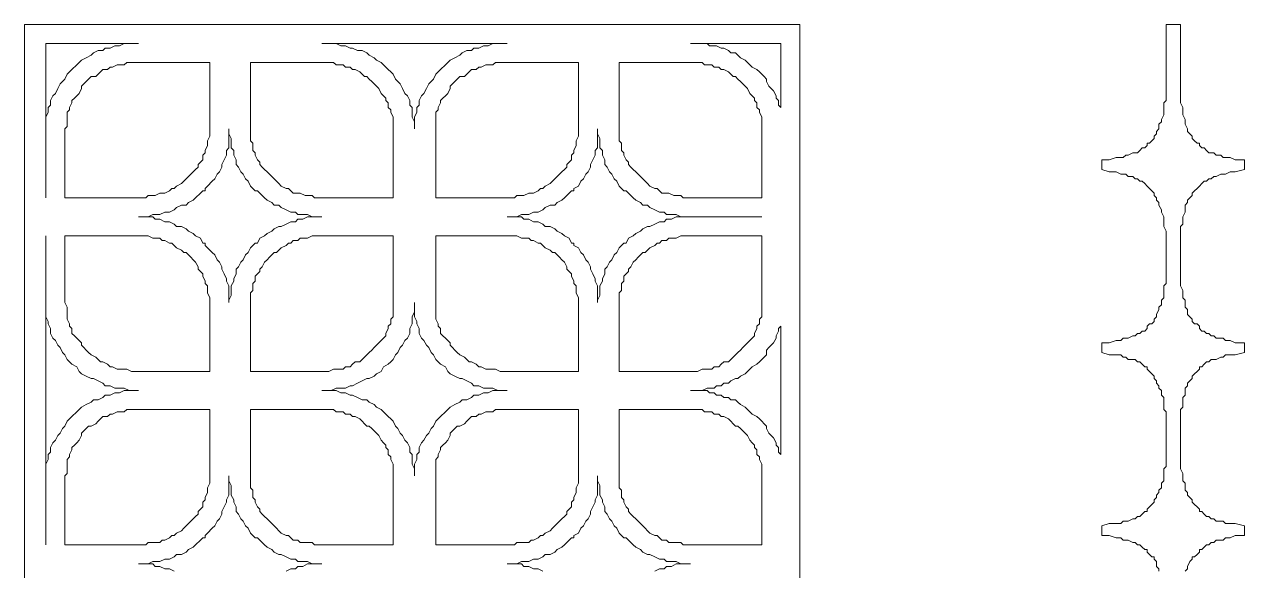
# Model space of a CAD drawing. Extents: x -66030 to 95157, y -13132 to 45879.
# Drawn here: x 18746 to 20750, y 27603 to 28501 of the extents above; entities that cross this region are included whole.
import ezdxf

# ---------------------------------------------------------------- set-up
doc = ezdxf.new("R2010")
doc.units = 0
doc.header["$LTSCALE"] = 100
doc.header["$MEASUREMENT"] = 0
doc.layers.get('0').update_dxf_attribs({"linetype": 'CONTINUOUS'})

msp = doc.modelspace()

# ---------------------------------------------------------------- linework, layer by layer
at = {"lineweight": 0}
for points in [[(20019.4, 27582.9), (20019.4, 27645.4), (20019.4, 28153.2), (20019.4, 28184.4), (20019.4, 28184.4), (20019.4, 28215.7), (20019.4, 28500.8), (19722.6, 28500.8), (19656.2, 28500.8), (19117.2, 28500.8), (19050.8, 28500.8), (18746.1, 28500.8), (18746.1, 28215.7), (18746.1, 28153.2), (18746.1, 27645.4), (18746.1, 27582.9)], [(20609.2, 27602.4), (20609.2, 27606.3), (20605.3, 27610.2), (20605.3, 27618.1), (20601.4, 27622), (20601.4, 27625.9), (20597.5, 27625.9), (20593.6, 27629.8), (20589.7, 27633.7), (20589.7, 27637.6), (20585.8, 27637.6), (20581.9, 27641.5), (20578, 27645.4), (20574.1, 27645.4), (20570.2, 27649.3), (20566.3, 27649.3), (20558.5, 27653.2), (20554.6, 27653.2), (20550.7, 27653.2), (20546.7, 27657.1), (20538.9, 27657.1), (20527.2, 27661), (20515.5, 27661), (20515.5, 27676.6), (20527.2, 27680.6), (20538.9, 27680.6), (20546.7, 27680.6), (20550.7, 27684.5), (20554.6, 27684.5), (20558.5, 27684.5), (20566.3, 27688.4), (20570.2, 27688.4), (20574.1, 27692.3), (20578, 27692.3), (20581.9, 27696.2), (20585.8, 27700.1), (20589.7, 27700.1), (20589.7, 27704), (20593.6, 27707.9), (20597.5, 27711.8), (20601.4, 27715.7), (20601.4, 27719.6), (20605.3, 27723.5), (20605.3, 27727.4), (20609.2, 27731.3), (20609.2, 27735.2), (20613.2, 27739.1), (20613.2, 27747), (20617.1, 27750.9), (20617.1, 27758.7), (20617.1, 27762.6), (20617.1, 27770.4), (20621, 27774.3), (20621, 27864.1), (20617.1, 27868), (20617.1, 27871.9), (20617.1, 27879.8), (20617.1, 27887.6), (20613.2, 27891.5), (20613.2, 27899.3), (20609.2, 27903.2), (20609.2, 27907.1), (20605.3, 27911), (20605.3, 27914.9), (20601.4, 27918.8), (20601.4, 27922.7), (20597.5, 27926.6), (20593.6, 27930.5), (20589.7, 27934.4), (20589.7, 27938.3), (20585.8, 27938.3), (20581.9, 27942.3), (20578, 27946.2), (20574.1, 27946.2), (20570.2, 27950.1), (20566.3, 27950.1), (20558.5, 27950.1), (20554.6, 27954), (20550.7, 27954), (20546.7, 27957.9), (20538.9, 27957.9), (20527.2, 27957.9), (20515.5, 27961.8), (20515.5, 27977.4), (20527.2, 27977.4), (20538.9, 27981.3), (20546.7, 27981.3), (20550.7, 27985.2), (20554.6, 27985.2), (20558.5, 27985.2), (20566.3, 27989.1), (20570.2, 27989.1), (20574.1, 27993), (20578, 27993), (20581.9, 27996.9), (20585.8, 27996.9), (20589.7, 28000.8), (20589.7, 28004.7), (20593.6, 28008.7), (20597.5, 28008.7), (20601.4, 28012.6), (20601.4, 28016.5), (20605.3, 28020.4), (20605.3, 28024.3), (20609.2, 28032.1), (20609.2, 28036), (20613.2, 28039.9), (20613.2, 28047.7), (20617.1, 28051.6), (20617.1, 28059.4), (20617.1, 28063.3), (20617.1, 28071.2), (20621, 28075.1), (20621, 28161), (20617.1, 28168.8), (20617.1, 28172.7), (20617.1, 28180.5), (20617.1, 28184.4), (20613.2, 28192.2), (20613.2, 28196.1), (20609.2, 28204), (20609.2, 28207.9), (20605.3, 28211.8), (20605.3, 28215.7), (20601.4, 28219.6), (20601.4, 28223.5), (20597.5, 28227.4), (20593.6, 28231.3), (20589.7, 28235.2), (20589.7, 28235.2), (20585.8, 28239.1), (20581.9, 28243), (20578, 28243), (20574.1, 28246.9), (20570.2, 28246.9), (20566.3, 28250.8), (20558.5, 28250.8), (20554.6, 28254.7), (20550.7, 28254.7), (20546.7, 28254.7), (20538.9, 28258.6), (20527.2, 28258.6), (20515.5, 28262.5), (20515.5, 28278.2), (20527.2, 28278.2), (20538.9, 28282.1), (20546.7, 28282.1), (20550.7, 28282.1), (20554.6, 28286), (20558.5, 28286), (20566.3, 28289.9), (20570.2, 28289.9), (20574.1, 28289.9), (20578, 28293.8), (20581.9, 28297.7), (20585.8, 28297.7), (20589.7, 28301.6), (20589.7, 28305.5), (20593.6, 28305.5), (20597.5, 28309.4), (20601.4, 28313.3), (20601.4, 28317.2), (20605.3, 28321.1), (20605.3, 28325), (20609.2, 28328.9), (20609.2, 28336.8), (20613.2, 28340.7), (20613.2, 28344.6), (20617.1, 28352.4), (20617.1, 28356.3), (20617.1, 28364.1), (20617.1, 28371.9), (20621, 28375.8), (20621, 28500.8), (20621, 28500.8), (20644.4, 28500.8), (20644.4, 28375.8), (20644.4, 28371.9), (20648.3, 28364.1), (20648.3, 28356.3), (20648.3, 28352.4), (20652.2, 28344.6), (20652.2, 28340.7), (20652.2, 28336.8), (20656.1, 28328.9), (20656.1, 28325), (20660, 28321.1), (20663.9, 28317.2), (20663.9, 28313.3), (20667.8, 28309.4), (20671.7, 28305.5), (20675.6, 28305.5), (20675.6, 28301.6), (20679.6, 28297.7), (20683.5, 28297.7), (20687.4, 28293.8), (20691.3, 28289.9), (20695.2, 28289.9), (20699.1, 28289.9), (20703, 28286), (20710.8, 28286), (20714.7, 28282.1), (20718.6, 28282.1), (20726.4, 28282.1), (20734.2, 28278.2), (20749.9, 28278.2), (20749.9, 28262.5), (20734.2, 28258.6), (20726.4, 28258.6), (20718.6, 28254.7), (20714.7, 28254.7), (20710.8, 28254.7), (20703, 28250.8), (20699.1, 28250.8), (20695.2, 28246.9), (20691.3, 28246.9), (20687.4, 28243), (20683.5, 28243), (20679.6, 28239.1), (20675.6, 28235.2), (20675.6, 28235.2), (20671.7, 28231.3), (20667.8, 28227.4), (20663.9, 28223.5), (20663.9, 28219.6), (20660, 28215.7), (20656.1, 28211.8), (20656.1, 28207.9), (20652.2, 28204), (20652.2, 28196.1), (20652.2, 28192.2), (20648.3, 28184.4), (20648.3, 28180.5), (20648.3, 28172.7), (20644.4, 28168.8), (20644.4, 28161), (20644.4, 28075.1), (20644.4, 28071.2), (20648.3, 28063.3), (20648.3, 28059.4), (20648.3, 28051.6), (20652.2, 28047.7), (20652.2, 28039.9), (20652.2, 28036), (20656.1, 28032.1), (20656.1, 28024.3), (20660, 28020.4), (20663.9, 28016.5), (20663.9, 28012.6), (20667.8, 28008.7), (20671.7, 28008.7), (20675.6, 28004.7), (20675.6, 28000.8), (20679.6, 27996.9), (20683.5, 27996.9), (20687.4, 27993), (20691.3, 27993), (20695.2, 27989.1), (20699.1, 27989.1), (20703, 27985.2), (20710.8, 27985.2), (20714.7, 27985.2), (20718.6, 27981.3), (20726.4, 27981.3), (20734.2, 27977.4), (20749.9, 27977.4), (20749.9, 27961.8), (20734.2, 27957.9), (20726.4, 27957.9), (20718.6, 27957.9), (20714.7, 27954), (20710.8, 27954), (20703, 27950.1), (20699.1, 27950.1), (20695.2, 27950.1), (20691.3, 27946.2), (20687.4, 27946.2), (20683.5, 27942.3), (20679.6, 27938.3), (20675.6, 27938.3), (20675.6, 27934.4), (20671.7, 27930.5), (20667.8, 27926.6), (20663.9, 27922.7), (20663.9, 27918.8), (20660, 27914.9), (20656.1, 27911), (20656.1, 27907.1), (20652.2, 27903.2), (20652.2, 27899.3), (20652.2, 27891.5), (20648.3, 27887.6), (20648.3, 27879.8), (20648.3, 27871.9), (20644.4, 27868), (20644.4, 27864.1), (20644.4, 27774.3), (20644.4, 27770.4), (20648.3, 27762.6), (20648.3, 27758.7), (20648.3, 27750.9), (20652.2, 27747), (20652.2, 27739.1), (20652.2, 27735.2), (20656.1, 27731.3), (20656.1, 27727.4), (20660, 27723.5), (20663.9, 27719.6), (20663.9, 27715.7), (20667.8, 27711.8), (20671.7, 27707.9), (20675.6, 27704), (20675.6, 27700.1), (20679.6, 27700.1), (20683.5, 27696.2), (20687.4, 27692.3), (20691.3, 27692.3), (20695.2, 27688.4), (20699.1, 27688.4), (20703, 27684.5), (20710.8, 27684.5), (20714.7, 27684.5), (20718.6, 27680.6), (20726.4, 27680.6), (20734.2, 27680.6), (20749.9, 27676.6), (20749.9, 27661), (20734.2, 27661), (20726.4, 27657.1), (20718.6, 27657.1), (20714.7, 27653.2), (20710.8, 27653.2), (20703, 27653.2), (20699.1, 27649.3), (20695.2, 27649.3), (20691.3, 27645.4), (20687.4, 27645.4), (20683.5, 27641.5), (20679.6, 27637.6), (20675.6, 27637.6), (20675.6, 27633.7), (20671.7, 27629.8), (20667.8, 27625.9), (20663.9, 27625.9), (20663.9, 27622), (20660, 27618.1), (20656.1, 27610.2), (20656.1, 27606.3), (20652.2, 27602.4)], [(20609.2, 27602.4), (20609.2, 27606.3), (20605.3, 27610.2), (20605.3, 27618.1), (20601.4, 27622), (20601.4, 27625.9), (20597.5, 27625.9), (20593.6, 27629.8), (20589.7, 27633.7), (20589.7, 27637.6), (20585.8, 27637.6), (20581.9, 27641.5), (20578, 27645.4), (20574.1, 27645.4), (20570.2, 27649.3), (20566.3, 27649.3), (20558.5, 27653.2), (20554.6, 27653.2), (20550.7, 27653.2), (20546.7, 27657.1), (20538.9, 27657.1), (20527.2, 27661), (20515.5, 27661), (20515.5, 27676.6), (20527.2, 27680.6), (20538.9, 27680.6), (20546.7, 27680.6), (20550.7, 27684.5), (20554.6, 27684.5), (20558.5, 27684.5), (20566.3, 27688.4), (20570.2, 27688.4), (20574.1, 27692.3), (20578, 27692.3), (20581.9, 27696.2), (20585.8, 27700.1), (20589.7, 27700.1), (20589.7, 27704), (20593.6, 27707.9), (20597.5, 27711.8), (20601.4, 27715.7), (20601.4, 27719.6), (20605.3, 27723.5), (20605.3, 27727.4), (20609.2, 27731.3), (20609.2, 27735.2), (20613.2, 27739.1), (20613.2, 27747), (20617.1, 27750.9), (20617.1, 27758.7), (20617.1, 27762.6), (20617.1, 27770.4), (20621, 27774.3), (20621, 27864.1), (20617.1, 27868), (20617.1, 27871.9), (20617.1, 27879.8), (20617.1, 27887.6), (20613.2, 27891.5), (20613.2, 27899.3), (20609.2, 27903.2), (20609.2, 27907.1), (20605.3, 27911), (20605.3, 27914.9), (20601.4, 27918.8), (20601.4, 27922.7), (20597.5, 27926.6), (20593.6, 27930.5), (20589.7, 27934.4), (20589.7, 27938.3), (20585.8, 27938.3), (20581.9, 27942.3), (20578, 27946.2), (20574.1, 27946.2), (20570.2, 27950.1), (20566.3, 27950.1), (20558.5, 27950.1), (20554.6, 27954), (20550.7, 27954), (20546.7, 27957.9), (20538.9, 27957.9), (20527.2, 27957.9), (20515.5, 27961.8), (20515.5, 27977.4), (20527.2, 27977.4), (20538.9, 27981.3), (20546.7, 27981.3), (20550.7, 27985.2), (20554.6, 27985.2), (20558.5, 27985.2), (20566.3, 27989.1), (20570.2, 27989.1), (20574.1, 27993), (20578, 27993), (20581.9, 27996.9), (20585.8, 27996.9), (20589.7, 28000.8), (20589.7, 28004.7), (20593.6, 28008.7), (20597.5, 28008.7), (20601.4, 28012.6), (20601.4, 28016.5), (20605.3, 28020.4), (20605.3, 28024.3), (20609.2, 28032.1), (20609.2, 28036), (20613.2, 28039.9), (20613.2, 28047.7), (20617.1, 28051.6), (20617.1, 28059.4), (20617.1, 28063.3), (20617.1, 28071.2), (20621, 28075.1), (20621, 28161), (20617.1, 28168.8), (20617.1, 28172.7), (20617.1, 28180.5), (20617.1, 28184.4), (20613.2, 28192.2), (20613.2, 28196.1), (20609.2, 28204), (20609.2, 28207.9), (20605.3, 28211.8), (20605.3, 28215.7), (20601.4, 28219.6), (20601.4, 28223.5), (20597.5, 28227.4), (20593.6, 28231.3), (20589.7, 28235.2), (20589.7, 28235.2), (20585.8, 28239.1), (20581.9, 28243), (20578, 28243), (20574.1, 28246.9), (20570.2, 28246.9), (20566.3, 28250.8), (20558.5, 28250.8), (20554.6, 28254.7), (20550.7, 28254.7), (20546.7, 28254.7), (20538.9, 28258.6), (20527.2, 28258.6), (20515.5, 28262.5), (20515.5, 28278.2), (20527.2, 28278.2), (20538.9, 28282.1), (20546.7, 28282.1), (20550.7, 28282.1), (20554.6, 28286), (20558.5, 28286), (20566.3, 28289.9), (20570.2, 28289.9), (20574.1, 28289.9), (20578, 28293.8), (20581.9, 28297.7), (20585.8, 28297.7), (20589.7, 28301.6), (20589.7, 28305.5), (20593.6, 28305.5), (20597.5, 28309.4), (20601.4, 28313.3), (20601.4, 28317.2), (20605.3, 28321.1), (20605.3, 28325), (20609.2, 28328.9), (20609.2, 28336.8), (20613.2, 28340.7), (20613.2, 28344.6), (20617.1, 28352.4), (20617.1, 28356.3), (20617.1, 28364.1), (20617.1, 28371.9), (20621, 28375.8), (20621, 28500.8), (20621, 28500.8), (20644.4, 28500.8), (20644.4, 28375.8), (20644.4, 28371.9), (20648.3, 28364.1), (20648.3, 28356.3), (20648.3, 28352.4), (20652.2, 28344.6), (20652.2, 28340.7), (20652.2, 28336.8), (20656.1, 28328.9), (20656.1, 28325), (20660, 28321.1), (20663.9, 28317.2), (20663.9, 28313.3), (20667.8, 28309.4), (20671.7, 28305.5), (20675.6, 28305.5), (20675.6, 28301.6), (20679.6, 28297.7), (20683.5, 28297.7), (20687.4, 28293.8), (20691.3, 28289.9), (20695.2, 28289.9), (20699.1, 28289.9), (20703, 28286), (20710.8, 28286), (20714.7, 28282.1), (20718.6, 28282.1), (20726.4, 28282.1), (20734.2, 28278.2), (20749.9, 28278.2), (20749.9, 28262.5), (20734.2, 28258.6), (20726.4, 28258.6), (20718.6, 28254.7), (20714.7, 28254.7), (20710.8, 28254.7), (20703, 28250.8), (20699.1, 28250.8), (20695.2, 28246.9), (20691.3, 28246.9), (20687.4, 28243), (20683.5, 28243), (20679.6, 28239.1), (20675.6, 28235.2), (20675.6, 28235.2), (20671.7, 28231.3), (20667.8, 28227.4), (20663.9, 28223.5), (20663.9, 28219.6), (20660, 28215.7), (20656.1, 28211.8), (20656.1, 28207.9), (20652.2, 28204), (20652.2, 28196.1), (20652.2, 28192.2), (20648.3, 28184.4), (20648.3, 28180.5), (20648.3, 28172.7), (20644.4, 28168.8), (20644.4, 28161), (20644.4, 28075.1), (20644.4, 28071.2), (20648.3, 28063.3), (20648.3, 28059.4), (20648.3, 28051.6), (20652.2, 28047.7), (20652.2, 28039.9), (20652.2, 28036), (20656.1, 28032.1), (20656.1, 28024.3), (20660, 28020.4), (20663.9, 28016.5), (20663.9, 28012.6), (20667.8, 28008.7), (20671.7, 28008.7), (20675.6, 28004.7), (20675.6, 28000.8), (20679.6, 27996.9), (20683.5, 27996.9), (20687.4, 27993), (20691.3, 27993), (20695.2, 27989.1), (20699.1, 27989.1), (20703, 27985.2), (20710.8, 27985.2), (20714.7, 27985.2), (20718.6, 27981.3), (20726.4, 27981.3), (20734.2, 27977.4), (20749.9, 27977.4), (20749.9, 27961.8), (20734.2, 27957.9), (20726.4, 27957.9), (20718.6, 27957.9), (20714.7, 27954), (20710.8, 27954), (20703, 27950.1), (20699.1, 27950.1), (20695.2, 27950.1), (20691.3, 27946.2), (20687.4, 27946.2), (20683.5, 27942.3), (20679.6, 27938.3), (20675.6, 27938.3), (20675.6, 27934.4), (20671.7, 27930.5), (20667.8, 27926.6), (20663.9, 27922.7), (20663.9, 27918.8), (20660, 27914.9), (20656.1, 27911), (20656.1, 27907.1), (20652.2, 27903.2), (20652.2, 27899.3), (20652.2, 27891.5), (20648.3, 27887.6), (20648.3, 27879.8), (20648.3, 27871.9), (20644.4, 27868), (20644.4, 27864.1), (20644.4, 27774.3), (20644.4, 27770.4), (20648.3, 27762.6), (20648.3, 27758.7), (20648.3, 27750.9), (20652.2, 27747), (20652.2, 27739.1), (20652.2, 27735.2), (20656.1, 27731.3), (20656.1, 27727.4), (20660, 27723.5), (20663.9, 27719.6), (20663.9, 27715.7), (20667.8, 27711.8), (20671.7, 27707.9), (20675.6, 27704), (20675.6, 27700.1), (20679.6, 27700.1), (20683.5, 27696.2), (20687.4, 27692.3), (20691.3, 27692.3), (20695.2, 27688.4), (20699.1, 27688.4), (20703, 27684.5), (20710.8, 27684.5), (20714.7, 27684.5), (20718.6, 27680.6), (20726.4, 27680.6), (20734.2, 27680.6), (20749.9, 27676.6), (20749.9, 27661), (20734.2, 27661), (20726.4, 27657.1), (20718.6, 27657.1), (20714.7, 27653.2), (20710.8, 27653.2), (20703, 27653.2), (20699.1, 27649.3), (20695.2, 27649.3), (20691.3, 27645.4), (20687.4, 27645.4), (20683.5, 27641.5), (20679.6, 27637.6), (20675.6, 27637.6), (20675.6, 27633.7), (20671.7, 27629.8), (20667.8, 27625.9), (20663.9, 27625.9), (20663.9, 27622), (20660, 27618.1), (20656.1, 27610.2), (20656.1, 27606.3), (20652.2, 27602.4)], [(19175.8, 27602.4), (19183.6, 27606.3), (19191.4, 27606.3), (19195.3, 27610.2), (19203.1, 27610.2), (19210.9, 27614.2), (19218.7, 27614.2), (19226.5, 27614.2), (19234.3, 27614.2), (19234.3, 27614.2), (19226.5, 27614.2), (19218.7, 27614.2), (19210.9, 27618.1), (19203.1, 27618.1), (19195.3, 27618.1), (19191.4, 27622), (19183.6, 27622), (19175.8, 27625.9), (19167.9, 27629.8), (19164, 27629.8), (19156.2, 27633.7), (19152.3, 27637.6), (19144.5, 27641.5), (19140.6, 27645.4), (19132.8, 27653.2), (19128.9, 27657.1), (19125, 27657.1), (19121.1, 27661), (19117.2, 27664.9), (19113.3, 27672.7), (19109.4, 27676.6), (19105.4, 27684.5), (19101.5, 27688.4), (19097.6, 27696.2), (19093.7, 27700.1), (19093.7, 27707.9), (19089.8, 27715.7), (19089.8, 27719.6), (19085.9, 27727.4), (19085.9, 27735.2), (19085.9, 27743), (19082, 27750.9), (19082, 27758.7), (19082, 27750.9), (19082, 27743), (19082, 27735.2), (19082, 27727.4), (19078.1, 27719.6), (19078.1, 27715.7), (19074.2, 27707.9), (19070.3, 27700.1), (19070.3, 27696.2), (19066.4, 27688.4), (19062.5, 27684.5), (19058.6, 27676.6), (19054.7, 27672.7), (19046.9, 27664.9), (19043, 27661), (19043, 27657.1), (19039, 27657.1), (19035.1, 27653.2), (19027.3, 27645.4), (19023.4, 27641.5), (19015.6, 27637.6), (19011.7, 27633.7), (19003.9, 27629.8), (18996.1, 27629.8), (18992.2, 27625.9), (18984.4, 27622), (18976.6, 27622), (18968.7, 27618.1), (18960.9, 27618.1), (18957, 27618.1), (18949.2, 27614.2), (18941.4, 27614.2), (18933.6, 27614.2), (18941.4, 27614.2), (18949.2, 27614.2), (18957, 27614.2), (18960.9, 27610.2), (18968.7, 27610.2), (18976.6, 27606.3), (18984.4, 27606.3), (18992.2, 27602.4)], [(19781.2, 27602.4), (19789, 27606.3), (19796.8, 27606.3), (19800.7, 27610.2), (19808.5, 27610.2), (19816.3, 27614.2), (19824.1, 27614.2), (19832, 27614.2), (19839.8, 27614.2), (19839.8, 27614.2), (19832, 27614.2), (19824.1, 27614.2), (19816.3, 27618.1), (19808.5, 27618.1), (19800.7, 27618.1), (19796.8, 27622), (19789, 27622), (19781.2, 27625.9), (19773.4, 27629.8), (19769.5, 27629.8), (19761.7, 27633.7), (19757.7, 27637.6), (19749.9, 27641.5), (19746, 27645.4), (19738.2, 27653.2), (19734.3, 27657.1), (19730.4, 27657.1), (19726.5, 27661), (19722.6, 27664.9), (19718.7, 27672.7), (19714.8, 27676.6), (19710.9, 27684.5), (19707, 27688.4), (19703.1, 27696.2), (19699.2, 27700.1), (19699.2, 27707.9), (19695.2, 27715.7), (19695.2, 27719.6), (19691.3, 27727.4), (19691.3, 27735.2), (19691.3, 27743), (19687.4, 27750.9), (19687.4, 27758.7), (19687.4, 27750.9), (19687.4, 27743), (19687.4, 27735.2), (19687.4, 27727.4), (19683.5, 27719.6), (19683.5, 27715.7), (19679.6, 27707.9), (19675.7, 27700.1), (19675.7, 27696.2), (19671.8, 27688.4), (19667.9, 27684.5), (19664, 27676.6), (19660.1, 27672.7), (19656.2, 27664.9), (19648.4, 27661), (19648.4, 27657.1), (19644.5, 27657.1), (19640.6, 27653.2), (19632.8, 27645.4), (19628.8, 27641.5), (19621, 27637.6), (19617.1, 27633.7), (19609.3, 27629.8), (19601.5, 27629.8), (19597.6, 27625.9), (19589.8, 27622), (19582, 27622), (19574.2, 27618.1), (19566.4, 27618.1), (19562.4, 27618.1), (19554.6, 27614.2), (19546.8, 27614.2), (19539, 27614.2), (19546.8, 27614.2), (19554.6, 27614.2), (19562.4, 27614.2), (19566.4, 27610.2), (19574.2, 27610.2), (19582, 27606.3), (19589.8, 27606.3), (19597.6, 27602.4)]]:
    msp.add_lwpolyline(points, dxfattribs=at)
for points in [[(18933.6, 28469.6), (18925.8, 28469.6), (18918, 28469.6), (18910.1, 28469.6), (18902.3, 28465.7), (18894.5, 28465.7), (18886.7, 28461.7), (18878.9, 28461.7), (18875, 28457.8), (18867.2, 28457.8), (18859.4, 28453.9), (18855.5, 28450), (18847.7, 28446.1), (18839.8, 28442.2), (18835.9, 28438.3), (18832, 28434.4), (18824.2, 28426.6), (18824.2, 28426.6), (18820.3, 28422.7), (18816.4, 28418.8), (18812.5, 28411), (18808.6, 28407.1), (18804.7, 28403.2), (18800.8, 28395.3), (18796.9, 28387.5), (18793, 28383.6), (18789.1, 28375.8), (18789.1, 28368), (18785.2, 28364.1), (18785.2, 28356.3), (18781.3, 28348.5), (18781.3, 28340.7), (18781.3, 28332.9), (18781.3, 28328.9), (18781.3, 28215.7), (18781.3, 28215.7), (18781.3, 28469.6), (18933.6, 28469.6)], [(19539, 28469.6), (19531.2, 28469.6), (19523.4, 28469.6), (19515.6, 28469.6), (19507.8, 28465.7), (19500, 28465.7), (19492.1, 28461.7), (19484.3, 28461.7), (19480.4, 28457.8), (19472.6, 28457.8), (19464.8, 28453.9), (19460.9, 28450), (19453.1, 28446.1), (19445.3, 28442.2), (19441.4, 28438.3), (19437.5, 28434.4), (19429.6, 28426.6), (19429.6, 28426.6), (19425.7, 28422.7), (19421.8, 28418.8), (19417.9, 28411), (19414, 28407.1), (19410.1, 28403.2), (19406.2, 28395.3), (19402.3, 28387.5), (19398.4, 28383.6), (19394.5, 28375.8), (19394.5, 28368), (19390.6, 28364.1), (19390.6, 28356.3), (19386.7, 28348.5), (19386.7, 28340.7), (19386.7, 28332.9), (19386.7, 28328.9), (19386.7, 28332.9), (19386.7, 28340.7), (19382.8, 28348.5), (19382.8, 28356.3), (19382.8, 28364.1), (19378.9, 28368), (19378.9, 28375.8), (19375, 28383.6), (19371.1, 28387.5), (19367.1, 28395.3), (19363.2, 28403.2), (19359.3, 28407.1), (19355.4, 28411), (19351.5, 28418.8), (19347.6, 28422.7), (19343.7, 28426.6), (19343.7, 28426.6), (19335.9, 28434.4), (19332, 28438.3), (19324.2, 28442.2), (19320.3, 28446.1), (19312.5, 28450), (19308.6, 28453.9), (19300.7, 28457.8), (19292.9, 28457.8), (19285.1, 28461.7), (19281.2, 28461.7), (19273.4, 28465.7), (19265.6, 28465.7), (19257.8, 28469.6), (19250, 28469.6), (19242.2, 28469.6), (19234.3, 28469.6), (19539, 28469.6)], [(19988.2, 28364.1), (19984.3, 28368), (19984.3, 28375.8), (19980.4, 28379.7), (19980.4, 28383.6), (19976.5, 28391.4), (19972.6, 28395.3), (19968.7, 28399.3), (19964.8, 28407.1), (19964.8, 28411), (19960.9, 28414.9), (19956.9, 28418.8), (19953, 28422.7), (19949.1, 28426.6), (19941.3, 28430.5), (19937.4, 28434.4), (19933.5, 28438.3), (19929.6, 28442.2), (19921.8, 28446.1), (19917.9, 28450), (19914, 28453.9), (19906.2, 28453.9), (19902.3, 28457.8), (19894.5, 28461.7), (19890.5, 28461.7), (19882.7, 28465.7), (19878.8, 28465.7), (19871, 28465.7), (19867.1, 28469.6), (19859.3, 28469.6), (19851.5, 28469.6), (19847.6, 28469.6), (19839.8, 28469.6), (19988.2, 28469.6), (19988.2, 28364.1)], [(18812.5, 28215.7), (18933.6, 28215.7), (18937.5, 28215.7), (18945.3, 28215.7), (18949.2, 28219.6), (18957, 28219.6), (18960.9, 28219.6), (18968.7, 28223.5), (18972.6, 28223.5), (18976.6, 28223.5), (18984.4, 28227.4), (18988.3, 28231.3), (18992.2, 28231.3), (18996.1, 28235.2), (19003.9, 28239.1), (19007.8, 28243), (19011.7, 28246.9), (19015.6, 28250.8), (19019.5, 28254.7), (19023.4, 28258.6), (19027.3, 28262.5), (19031.2, 28266.4), (19031.2, 28270.4), (19035.1, 28274.3), (19039, 28278.2), (19039, 28286), (19043, 28289.9), (19043, 28293.8), (19046.9, 28301.6), (19046.9, 28305.5), (19046.9, 28309.4), (19050.8, 28317.2), (19050.8, 28321.1), (19050.8, 28328.9), (19050.8, 28438.3), (18933.6, 28438.3), (18925.8, 28438.3), (18921.9, 28438.3), (18914.1, 28438.3), (18910.1, 28434.4), (18902.3, 28434.4), (18898.4, 28434.4), (18890.6, 28430.5), (18886.7, 28430.5), (18882.8, 28426.6), (18875, 28426.6), (18871.1, 28422.7), (18867.2, 28418.8), (18863.3, 28414.9), (18855.5, 28414.9), (18851.6, 28411), (18847.7, 28407.1), (18843.7, 28403.2), (18839.8, 28399.3), (18839.8, 28395.3), (18835.9, 28387.5), (18832, 28383.6), (18828.1, 28379.7), (18824.2, 28375.8), (18824.2, 28371.9), (18820.3, 28364.1), (18820.3, 28360.2), (18816.4, 28356.3), (18816.4, 28348.5), (18816.4, 28344.6), (18816.4, 28340.7), (18816.4, 28332.9), (18812.5, 28328.9), (18812.5, 28215.7)], [(19351.5, 28215.7), (19234.3, 28215.7), (19230.4, 28215.7), (19222.6, 28215.7), (19218.7, 28219.6), (19210.9, 28219.6), (19207, 28219.6), (19199.2, 28223.5), (19195.3, 28223.5), (19187.5, 28223.5), (19183.6, 28227.4), (19179.7, 28231.3), (19175.8, 28231.3), (19167.9, 28235.2), (19164, 28239.1), (19160.1, 28243), (19156.2, 28246.9), (19152.3, 28250.8), (19148.4, 28254.7), (19144.5, 28258.6), (19140.6, 28262.5), (19136.7, 28266.4), (19132.8, 28270.4), (19132.8, 28274.3), (19128.9, 28278.2), (19125, 28286), (19125, 28289.9), (19121.1, 28293.8), (19121.1, 28301.6), (19121.1, 28305.5), (19117.2, 28309.4), (19117.2, 28317.2), (19117.2, 28321.1), (19117.2, 28328.9), (19117.2, 28438.3), (19234.3, 28438.3), (19242.2, 28438.3), (19246.1, 28438.3), (19253.9, 28438.3), (19257.8, 28434.4), (19265.6, 28434.4), (19269.5, 28434.4), (19273.4, 28430.5), (19281.2, 28430.5), (19285.1, 28426.6), (19289, 28426.6), (19296.8, 28422.7), (19300.7, 28418.8), (19304.7, 28414.9), (19308.6, 28414.9), (19312.5, 28411), (19316.4, 28407.1), (19320.3, 28403.2), (19324.2, 28399.3), (19328.1, 28395.3), (19332, 28387.5), (19335.9, 28383.6), (19339.8, 28379.7), (19339.8, 28375.8), (19343.7, 28371.9), (19343.7, 28364.1), (19347.6, 28360.2), (19347.6, 28356.3), (19351.5, 28348.5), (19351.5, 28344.6), (19351.5, 28340.7), (19351.5, 28332.9), (19351.5, 28328.9), (19351.5, 28215.7)], [(19539, 28215.7), (19421.8, 28215.7), (19421.8, 28328.9), (19421.8, 28332.9), (19421.8, 28340.7), (19421.8, 28344.6), (19421.8, 28348.5), (19421.8, 28356.3), (19425.7, 28360.2), (19425.7, 28364.1), (19429.6, 28371.9), (19429.6, 28375.8), (19433.5, 28379.7), (19437.5, 28383.6), (19441.4, 28387.5), (19445.3, 28395.3), (19445.3, 28399.3), (19449.2, 28403.2), (19453.1, 28407.1), (19457, 28411), (19460.9, 28414.9), (19468.7, 28414.9), (19472.6, 28418.8), (19476.5, 28422.7), (19480.4, 28426.6), (19488.2, 28426.6), (19492.1, 28430.5), (19496, 28430.5), (19503.9, 28434.4), (19507.8, 28434.4), (19515.6, 28434.4), (19519.5, 28438.3), (19527.3, 28438.3), (19531.2, 28438.3), (19539, 28438.3), (19656.2, 28438.3), (19656.2, 28328.9), (19656.2, 28321.1), (19656.2, 28317.2), (19652.3, 28309.4), (19652.3, 28305.5), (19652.3, 28301.6), (19648.4, 28293.8), (19648.4, 28289.9), (19644.5, 28286), (19644.5, 28278.2), (19640.6, 28274.3), (19636.7, 28270.4), (19636.7, 28266.4), (19632.8, 28262.5), (19628.8, 28258.6), (19624.9, 28254.7), (19621, 28250.8), (19617.1, 28246.9), (19613.2, 28243), (19609.3, 28239.1), (19601.5, 28235.2), (19597.6, 28231.3), (19593.7, 28231.3), (19589.8, 28227.4), (19582, 28223.5), (19578.1, 28223.5), (19574.2, 28223.5), (19566.4, 28219.6), (19562.4, 28219.6), (19554.6, 28219.6), (19550.7, 28215.7), (19542.9, 28215.7), (19539, 28215.7)], [(19839.8, 28215.7), (19956.9, 28215.7), (19956.9, 28328.9), (19956.9, 28332.9), (19956.9, 28340.7), (19956.9, 28344.6), (19956.9, 28348.5), (19953, 28356.3), (19953, 28360.2), (19949.1, 28364.1), (19949.1, 28371.9), (19945.2, 28375.8), (19945.2, 28379.7), (19941.3, 28383.6), (19937.4, 28387.5), (19933.5, 28395.3), (19929.6, 28399.3), (19925.7, 28403.2), (19921.8, 28407.1), (19917.9, 28411), (19914, 28414.9), (19910.1, 28414.9), (19906.2, 28418.8), (19902.3, 28422.7), (19894.5, 28426.6), (19890.5, 28426.6), (19886.6, 28430.5), (19878.8, 28430.5), (19874.9, 28434.4), (19871, 28434.4), (19863.2, 28434.4), (19859.3, 28438.3), (19851.5, 28438.3), (19847.6, 28438.3), (19839.8, 28438.3), (19722.6, 28438.3), (19722.6, 28328.9), (19722.6, 28321.1), (19722.6, 28317.2), (19722.6, 28309.4), (19726.5, 28305.5), (19726.5, 28301.6), (19726.5, 28293.8), (19730.4, 28289.9), (19730.4, 28286), (19734.3, 28278.2), (19738.2, 28274.3), (19738.2, 28270.4), (19742.1, 28266.4), (19746, 28262.5), (19749.9, 28258.6), (19753.8, 28254.7), (19757.7, 28250.8), (19761.7, 28246.9), (19765.6, 28243), (19769.5, 28239.1), (19773.4, 28235.2), (19781.2, 28231.3), (19785.1, 28231.3), (19789, 28227.4), (19792.9, 28223.5), (19800.7, 28223.5), (19804.6, 28223.5), (19812.4, 28219.6), (19816.3, 28219.6), (19824.1, 28219.6), (19828.1, 28215.7), (19835.9, 28215.7), (19839.8, 28215.7)], [(18933.6, 28184.4), (18941.4, 28184.4), (18949.2, 28184.4), (18957, 28184.4), (18960.9, 28180.5), (18968.7, 28180.5), (18976.6, 28176.6), (18984.4, 28176.6), (18992.2, 28172.7), (18996.1, 28168.8), (19003.9, 28168.8), (19011.7, 28164.9), (19015.6, 28161), (19023.4, 28157.1), (19027.3, 28153.2), (19035.1, 28149.3), (19039, 28141.5), (19043, 28141.5), (19043, 28137.6), (19046.9, 28133.6), (19054.7, 28125.8), (19058.6, 28121.9), (19062.5, 28114.1), (19066.4, 28110.2), (19070.3, 28102.4), (19070.3, 28098.5), (19074.2, 28090.7), (19078.1, 28082.9), (19078.1, 28079), (19082, 28071.2), (19082, 28063.3), (19082, 28055.5), (19082, 28047.7), (19082, 28043.8), (19082, 28047.7), (19085.9, 28055.5), (19085.9, 28063.3), (19085.9, 28071.2), (19089.8, 28079), (19089.8, 28082.9), (19093.7, 28090.7), (19093.7, 28098.5), (19097.6, 28102.4), (19101.5, 28110.2), (19105.4, 28114.1), (19109.4, 28121.9), (19113.3, 28125.8), (19117.2, 28133.6), (19121.1, 28137.6), (19125, 28141.5), (19128.9, 28141.5), (19132.8, 28149.3), (19140.6, 28153.2), (19144.5, 28157.1), (19152.3, 28161), (19156.2, 28164.9), (19164, 28168.8), (19167.9, 28168.8), (19175.8, 28172.7), (19183.6, 28176.6), (19191.4, 28176.6), (19195.3, 28180.5), (19203.1, 28180.5), (19210.9, 28184.4), (19218.7, 28184.4), (19226.5, 28184.4), (19234.3, 28184.4), (19226.5, 28184.4), (19218.7, 28184.4), (19210.9, 28188.3), (19203.1, 28188.3), (19195.3, 28188.3), (19191.4, 28192.2), (19183.6, 28192.2), (19175.8, 28196.1), (19167.9, 28200), (19164, 28204), (19156.2, 28204), (19152.3, 28207.9), (19144.5, 28211.8), (19140.6, 28215.7), (19132.8, 28223.5), (19128.9, 28227.4), (19125, 28227.4), (19121.1, 28231.3), (19117.2, 28235.2), (19113.3, 28243), (19109.4, 28246.9), (19105.4, 28254.7), (19101.5, 28258.6), (19097.6, 28266.4), (19093.7, 28270.4), (19093.7, 28278.2), (19089.8, 28286), (19089.8, 28293.8), (19085.9, 28297.7), (19085.9, 28305.5), (19085.9, 28313.3), (19082, 28321.1), (19082, 28328.9), (19082, 28321.1), (19082, 28313.3), (19082, 28305.5), (19082, 28297.7), (19078.1, 28293.8), (19078.1, 28286), (19074.2, 28278.2), (19070.3, 28270.4), (19070.3, 28266.4), (19066.4, 28258.6), (19062.5, 28254.7), (19058.6, 28246.9), (19054.7, 28243), (19046.9, 28235.2), (19043, 28231.3), (19043, 28227.4), (19039, 28227.4), (19035.1, 28223.5), (19027.3, 28215.7), (19023.4, 28211.8), (19015.6, 28207.9), (19011.7, 28204), (19003.9, 28204), (18996.1, 28200), (18992.2, 28196.1), (18984.4, 28192.2), (18976.6, 28192.2), (18968.7, 28188.3), (18960.9, 28188.3), (18957, 28188.3), (18949.2, 28184.4), (18941.4, 28184.4), (18933.6, 28184.4)], [(19539, 28184.4), (19546.8, 28184.4), (19554.6, 28184.4), (19562.4, 28184.4), (19566.4, 28180.5), (19574.2, 28180.5), (19582, 28176.6), (19589.8, 28176.6), (19597.6, 28172.7), (19601.5, 28168.8), (19609.3, 28168.8), (19617.1, 28164.9), (19621, 28161), (19628.8, 28157.1), (19632.8, 28153.2), (19640.6, 28149.3), (19644.5, 28141.5), (19648.4, 28141.5), (19648.4, 28137.6), (19656.2, 28133.6), (19660.1, 28125.8), (19664, 28121.9), (19667.9, 28114.1), (19671.8, 28110.2), (19675.7, 28102.4), (19675.7, 28098.5), (19679.6, 28090.7), (19683.5, 28082.9), (19683.5, 28079), (19687.4, 28071.2), (19687.4, 28063.3), (19687.4, 28055.5), (19687.4, 28047.7), (19687.4, 28043.8), (19687.4, 28047.7), (19691.3, 28055.5), (19691.3, 28063.3), (19691.3, 28071.2), (19695.2, 28079), (19695.2, 28082.9), (19699.2, 28090.7), (19699.2, 28098.5), (19703.1, 28102.4), (19707, 28110.2), (19710.9, 28114.1), (19714.8, 28121.9), (19718.7, 28125.8), (19722.6, 28133.6), (19726.5, 28137.6), (19730.4, 28141.5), (19734.3, 28141.5), (19738.2, 28149.3), (19746, 28153.2), (19749.9, 28157.1), (19757.7, 28161), (19761.7, 28164.9), (19769.5, 28168.8), (19773.4, 28168.8), (19781.2, 28172.7), (19789, 28176.6), (19796.8, 28176.6), (19800.7, 28180.5), (19808.5, 28180.5), (19816.3, 28184.4), (19824.1, 28184.4), (19832, 28184.4), (19839.8, 28184.4), (19956.9, 28184.4), (19956.9, 28184.4), (19839.8, 28184.4), (19832, 28184.4), (19824.1, 28184.4), (19816.3, 28188.3), (19808.5, 28188.3), (19800.7, 28188.3), (19796.8, 28192.2), (19789, 28192.2), (19781.2, 28196.1), (19773.4, 28200), (19769.5, 28204), (19761.7, 28204), (19757.7, 28207.9), (19749.9, 28211.8), (19746, 28215.7), (19738.2, 28223.5), (19734.3, 28227.4), (19730.4, 28227.4), (19726.5, 28231.3), (19722.6, 28235.2), (19718.7, 28243), (19714.8, 28246.9), (19710.9, 28254.7), (19707, 28258.6), (19703.1, 28266.4), (19699.2, 28270.4), (19699.2, 28278.2), (19695.2, 28286), (19695.2, 28293.8), (19691.3, 28297.7), (19691.3, 28305.5), (19691.3, 28313.3), (19687.4, 28321.1), (19687.4, 28328.9), (19687.4, 28321.1), (19687.4, 28313.3), (19687.4, 28305.5), (19687.4, 28297.7), (19683.5, 28293.8), (19683.5, 28286), (19679.6, 28278.2), (19675.7, 28270.4), (19675.7, 28266.4), (19671.8, 28258.6), (19667.9, 28254.7), (19664, 28246.9), (19660.1, 28243), (19656.2, 28235.2), (19648.4, 28231.3), (19648.4, 28227.4), (19644.5, 28227.4), (19640.6, 28223.5), (19632.8, 28215.7), (19628.8, 28211.8), (19621, 28207.9), (19617.1, 28204), (19609.3, 28204), (19601.5, 28200), (19597.6, 28196.1), (19589.8, 28192.2), (19582, 28192.2), (19574.2, 28188.3), (19566.4, 28188.3), (19562.4, 28188.3), (19554.6, 28184.4), (19546.8, 28184.4), (19539, 28184.4)], [(18781.3, 28153.2), (18781.3, 28153.2), (18781.3, 28043.8), (18781.3, 28036), (18781.3, 28028.2), (18781.3, 28020.4), (18785.2, 28012.6), (18785.2, 28008.7), (18789.1, 28000.8), (18789.1, 27993), (18793, 27985.2), (18796.9, 27981.3), (18800.8, 27973.5), (18804.7, 27969.6), (18808.6, 27961.8), (18812.5, 27957.9), (18816.4, 27950.1), (18820.3, 27946.2), (18824.2, 27942.3), (18824.2, 27942.3), (18832, 27938.3), (18835.9, 27930.5), (18839.8, 27926.6), (18847.7, 27922.7), (18855.5, 27918.8), (18859.4, 27918.8), (18867.2, 27914.9), (18875, 27911), (18878.9, 27907.1), (18886.7, 27907.1), (18894.5, 27903.2), (18902.3, 27903.2), (18910.1, 27903.2), (18918, 27899.3), (18925.8, 27899.3), (18933.6, 27899.3), (18925.8, 27899.3), (18918, 27899.3), (18910.1, 27899.3), (18902.3, 27895.4), (18894.5, 27895.4), (18886.7, 27891.5), (18878.9, 27891.5), (18875, 27887.6), (18867.2, 27883.7), (18859.4, 27883.7), (18855.5, 27879.8), (18847.7, 27875.9), (18839.8, 27871.9), (18835.9, 27868), (18832, 27864.1), (18824.2, 27856.3), (18824.2, 27856.3), (18820.3, 27852.4), (18816.4, 27848.5), (18812.5, 27840.7), (18808.6, 27836.8), (18804.7, 27829), (18800.8, 27825.1), (18796.9, 27817.3), (18793, 27813.4), (18789.1, 27805.5), (18789.1, 27797.7), (18785.2, 27793.8), (18785.2, 27786), (18781.3, 27778.2), (18781.3, 27770.4), (18781.3, 27762.6), (18781.3, 27758.7), (18781.3, 27645.4), (18781.3, 27645.4), (18781.3, 28153.2)], [(18812.5, 28153.2), (18933.6, 28153.2), (18937.5, 28153.2), (18945.3, 28153.2), (18949.2, 28153.2), (18957, 28149.3), (18960.9, 28149.3), (18968.7, 28149.3), (18972.6, 28145.4), (18976.6, 28145.4), (18984.4, 28141.5), (18988.3, 28141.5), (18992.2, 28137.6), (18996.1, 28133.6), (19003.9, 28129.7), (19007.8, 28125.8), (19011.7, 28125.8), (19015.6, 28121.9), (19019.5, 28118), (19023.4, 28114.1), (19027.3, 28110.2), (19031.2, 28102.4), (19031.2, 28098.5), (19035.1, 28094.6), (19039, 28090.7), (19039, 28086.8), (19043, 28079), (19043, 28075.1), (19046.9, 28071.2), (19046.9, 28063.3), (19046.9, 28059.4), (19050.8, 28051.6), (19050.8, 28047.7), (19050.8, 28043.8), (19050.8, 27930.5), (18933.6, 27930.5), (18925.8, 27930.5), (18921.9, 27930.5), (18914.1, 27934.4), (18910.1, 27934.4), (18902.3, 27934.4), (18898.4, 27934.4), (18890.6, 27938.3), (18886.7, 27938.3), (18882.8, 27942.3), (18875, 27946.2), (18871.1, 27946.2), (18867.2, 27950.1), (18863.3, 27954), (18855.5, 27957.9), (18851.6, 27961.8), (18847.7, 27965.7), (18843.7, 27969.6), (18839.8, 27973.5), (18839.8, 27977.4), (18835.9, 27981.3), (18832, 27985.2), (18828.1, 27989.1), (18824.2, 27993), (18824.2, 28000.8), (18820.3, 28004.7), (18820.3, 28008.7), (18816.4, 28016.5), (18816.4, 28020.4), (18816.4, 28024.3), (18816.4, 28032.1), (18816.4, 28036), (18812.5, 28043.8), (18812.5, 28153.2)], [(19351.5, 28153.2), (19234.3, 28153.2), (19230.4, 28153.2), (19222.6, 28153.2), (19218.7, 28153.2), (19210.9, 28149.3), (19207, 28149.3), (19199.2, 28149.3), (19195.3, 28145.4), (19187.5, 28145.4), (19183.6, 28141.5), (19179.7, 28141.5), (19175.8, 28137.6), (19167.9, 28133.6), (19164, 28129.7), (19160.1, 28125.8), (19156.2, 28125.8), (19152.3, 28121.9), (19148.4, 28118), (19144.5, 28114.1), (19140.6, 28110.2), (19136.7, 28102.4), (19132.8, 28098.5), (19132.8, 28094.6), (19128.9, 28090.7), (19125, 28086.8), (19125, 28079), (19121.1, 28075.1), (19121.1, 28071.2), (19121.1, 28063.3), (19117.2, 28059.4), (19117.2, 28051.6), (19117.2, 28047.7), (19117.2, 28043.8), (19117.2, 27930.5), (19234.3, 27930.5), (19242.2, 27930.5), (19246.1, 27930.5), (19253.9, 27934.4), (19257.8, 27934.4), (19265.6, 27934.4), (19269.5, 27934.4), (19273.4, 27938.3), (19281.2, 27938.3), (19285.1, 27942.3), (19289, 27946.2), (19296.8, 27946.2), (19300.7, 27950.1), (19304.7, 27954), (19308.6, 27957.9), (19312.5, 27961.8), (19316.4, 27965.7), (19320.3, 27969.6), (19324.2, 27973.5), (19328.1, 27977.4), (19332, 27981.3), (19335.9, 27985.2), (19339.8, 27989.1), (19339.8, 27993), (19343.7, 28000.8), (19343.7, 28004.7), (19347.6, 28008.7), (19347.6, 28016.5), (19351.5, 28020.4), (19351.5, 28024.3), (19351.5, 28032.1), (19351.5, 28036), (19351.5, 28043.8), (19351.5, 28153.2)], [(19539, 28153.2), (19421.8, 28153.2), (19421.8, 28043.8), (19421.8, 28036), (19421.8, 28032.1), (19421.8, 28024.3), (19421.8, 28020.4), (19421.8, 28016.5), (19425.7, 28008.7), (19425.7, 28004.7), (19429.6, 28000.8), (19429.6, 27993), (19433.5, 27989.1), (19437.5, 27985.2), (19441.4, 27981.3), (19445.3, 27977.4), (19445.3, 27973.5), (19449.2, 27969.6), (19453.1, 27965.7), (19457, 27961.8), (19460.9, 27957.9), (19468.7, 27954), (19472.6, 27950.1), (19476.5, 27946.2), (19480.4, 27946.2), (19488.2, 27942.3), (19492.1, 27938.3), (19496, 27938.3), (19503.9, 27934.4), (19507.8, 27934.4), (19515.6, 27934.4), (19519.5, 27934.4), (19527.3, 27930.5), (19531.2, 27930.5), (19539, 27930.5), (19656.2, 27930.5), (19656.2, 28043.8), (19656.2, 28047.7), (19656.2, 28051.6), (19652.3, 28059.4), (19652.3, 28063.3), (19652.3, 28071.2), (19648.4, 28075.1), (19648.4, 28079), (19644.5, 28086.8), (19644.5, 28090.7), (19640.6, 28094.6), (19636.7, 28098.5), (19636.7, 28102.4), (19632.8, 28110.2), (19628.8, 28114.1), (19624.9, 28118), (19621, 28121.9), (19617.1, 28125.8), (19613.2, 28125.8), (19609.3, 28129.7), (19601.5, 28133.6), (19597.6, 28137.6), (19593.7, 28141.5), (19589.8, 28141.5), (19582, 28145.4), (19578.1, 28145.4), (19574.2, 28149.3), (19566.4, 28149.3), (19562.4, 28149.3), (19554.6, 28153.2), (19550.7, 28153.2), (19542.9, 28153.2), (19539, 28153.2)], [(19839.8, 28153.2), (19956.9, 28153.2), (19956.9, 28043.8), (19956.9, 28036), (19956.9, 28032.1), (19956.9, 28024.3), (19956.9, 28020.4), (19953, 28016.5), (19953, 28008.7), (19949.1, 28004.7), (19949.1, 28000.8), (19945.2, 27993), (19945.2, 27989.1), (19941.3, 27985.2), (19937.4, 27981.3), (19933.5, 27977.4), (19929.6, 27973.5), (19925.7, 27969.6), (19921.8, 27965.7), (19917.9, 27961.8), (19914, 27957.9), (19910.1, 27954), (19906.2, 27950.1), (19902.3, 27946.2), (19894.5, 27946.2), (19890.5, 27942.3), (19886.6, 27938.3), (19878.8, 27938.3), (19874.9, 27934.4), (19871, 27934.4), (19863.2, 27934.4), (19859.3, 27934.4), (19851.5, 27930.5), (19847.6, 27930.5), (19839.8, 27930.5), (19722.6, 27930.5), (19722.6, 28043.8), (19722.6, 28047.7), (19722.6, 28051.6), (19722.6, 28059.4), (19726.5, 28063.3), (19726.5, 28071.2), (19726.5, 28075.1), (19730.4, 28079), (19730.4, 28086.8), (19734.3, 28090.7), (19738.2, 28094.6), (19738.2, 28098.5), (19742.1, 28102.4), (19746, 28110.2), (19749.9, 28114.1), (19753.8, 28118), (19757.7, 28121.9), (19761.7, 28125.8), (19765.6, 28125.8), (19769.5, 28129.7), (19773.4, 28133.6), (19781.2, 28137.6), (19785.1, 28141.5), (19789, 28141.5), (19792.9, 28145.4), (19800.7, 28145.4), (19804.6, 28149.3), (19812.4, 28149.3), (19816.3, 28149.3), (19824.1, 28153.2), (19828.1, 28153.2), (19835.9, 28153.2), (19839.8, 28153.2)], [(19539, 27899.3), (19531.2, 27899.3), (19523.4, 27899.3), (19515.6, 27903.2), (19507.8, 27903.2), (19500, 27903.2), (19492.1, 27907.1), (19484.3, 27907.1), (19480.4, 27911), (19472.6, 27914.9), (19464.8, 27918.8), (19460.9, 27918.8), (19453.1, 27922.7), (19445.3, 27926.6), (19441.4, 27930.5), (19437.5, 27938.3), (19429.6, 27942.3), (19429.6, 27942.3), (19425.7, 27946.2), (19421.8, 27950.1), (19417.9, 27957.9), (19414, 27961.8), (19410.1, 27969.6), (19406.2, 27973.5), (19402.3, 27981.3), (19398.4, 27985.2), (19394.5, 27993), (19394.5, 28000.8), (19390.6, 28008.7), (19390.6, 28012.6), (19386.7, 28020.4), (19386.7, 28028.2), (19386.7, 28036), (19386.7, 28043.8), (19386.7, 28036), (19386.7, 28028.2), (19382.8, 28020.4), (19382.8, 28012.6), (19382.8, 28008.7), (19378.9, 28000.8), (19378.9, 27993), (19375, 27985.2), (19371.1, 27981.3), (19367.1, 27973.5), (19363.2, 27969.6), (19359.3, 27961.8), (19355.4, 27957.9), (19351.5, 27950.1), (19347.6, 27946.2), (19343.7, 27942.3), (19343.7, 27942.3), (19335.9, 27938.3), (19332, 27930.5), (19324.2, 27926.6), (19320.3, 27922.7), (19312.5, 27918.8), (19308.6, 27918.8), (19300.7, 27914.9), (19292.9, 27911), (19285.1, 27907.1), (19281.2, 27907.1), (19273.4, 27903.2), (19265.6, 27903.2), (19257.8, 27903.2), (19250, 27899.3), (19242.2, 27899.3), (19234.3, 27899.3), (19242.2, 27899.3), (19250, 27899.3), (19257.8, 27899.3), (19265.6, 27895.4), (19273.4, 27895.4), (19281.2, 27891.5), (19285.1, 27891.5), (19292.9, 27887.6), (19300.7, 27883.7), (19308.6, 27883.7), (19312.5, 27879.8), (19320.3, 27875.9), (19324.2, 27871.9), (19332, 27868), (19335.9, 27864.1), (19343.7, 27856.3), (19343.7, 27856.3), (19347.6, 27852.4), (19351.5, 27848.5), (19355.4, 27840.7), (19359.3, 27836.8), (19363.2, 27829), (19367.1, 27825.1), (19371.1, 27817.3), (19375, 27813.4), (19378.9, 27805.5), (19378.9, 27797.7), (19382.8, 27793.8), (19382.8, 27786), (19382.8, 27778.2), (19386.7, 27770.4), (19386.7, 27762.6), (19386.7, 27758.7), (19386.7, 27762.6), (19386.7, 27770.4), (19386.7, 27778.2), (19390.6, 27786), (19390.6, 27793.8), (19394.5, 27797.7), (19394.5, 27805.5), (19398.4, 27813.4), (19402.3, 27817.3), (19406.2, 27825.1), (19410.1, 27829), (19414, 27836.8), (19417.9, 27840.7), (19421.8, 27848.5), (19425.7, 27852.4), (19429.6, 27856.3), (19429.6, 27856.3), (19437.5, 27864.1), (19441.4, 27868), (19445.3, 27871.9), (19453.1, 27875.9), (19460.9, 27879.8), (19464.8, 27883.7), (19472.6, 27883.7), (19480.4, 27887.6), (19484.3, 27891.5), (19492.1, 27891.5), (19500, 27895.4), (19507.8, 27895.4), (19515.6, 27899.3), (19523.4, 27899.3), (19531.2, 27899.3), (19539, 27899.3)], [(19988.2, 27793.8), (19984.3, 27797.7), (19984.3, 27805.5), (19980.4, 27809.5), (19980.4, 27813.4), (19976.5, 27821.2), (19972.6, 27825.1), (19968.7, 27829), (19964.8, 27836.8), (19964.8, 27840.7), (19960.9, 27844.6), (19956.9, 27848.5), (19953, 27852.4), (19949.1, 27856.3), (19941.3, 27860.2), (19937.4, 27864.1), (19933.5, 27868), (19929.6, 27871.9), (19921.8, 27875.9), (19917.9, 27879.8), (19914, 27883.7), (19906.2, 27883.7), (19902.3, 27887.6), (19894.5, 27887.6), (19890.5, 27891.5), (19882.7, 27891.5), (19878.8, 27895.4), (19871, 27895.4), (19867.1, 27899.3), (19859.3, 27899.3), (19851.5, 27899.3), (19847.6, 27899.3), (19839.8, 27899.3), (19847.6, 27899.3), (19851.5, 27899.3), (19859.3, 27899.3), (19867.1, 27903.2), (19871, 27903.2), (19878.8, 27903.2), (19882.7, 27907.1), (19890.5, 27907.1), (19894.5, 27911), (19902.3, 27911), (19906.2, 27914.9), (19914, 27918.8), (19917.9, 27918.8), (19921.8, 27922.7), (19929.6, 27926.6), (19933.5, 27930.5), (19937.4, 27934.4), (19941.3, 27938.3), (19949.1, 27942.3), (19953, 27946.2), (19956.9, 27950.1), (19960.9, 27954), (19964.8, 27957.9), (19964.8, 27965.7), (19968.7, 27969.6), (19972.6, 27973.5), (19976.5, 27977.4), (19980.4, 27985.2), (19980.4, 27989.1), (19984.3, 27996.9), (19984.3, 28000.8), (19988.2, 28004.7), (19988.2, 27793.8)], [(19050.8, 27868), (19050.8, 27758.7), (19050.8, 27750.9), (19050.8, 27747), (19046.9, 27739.1), (19046.9, 27735.2), (19046.9, 27731.3), (19043, 27723.5), (19043, 27719.6), (19039, 27715.7), (19039, 27707.9), (19035.1, 27704), (19031.2, 27700.1), (19031.2, 27696.2), (19027.3, 27692.3), (19023.4, 27688.4), (19019.5, 27684.5), (19015.6, 27680.6), (19011.7, 27676.6), (19007.8, 27672.7), (19003.9, 27668.8), (18996.1, 27664.9), (18992.2, 27661), (18988.3, 27661), (18984.4, 27657.1), (18976.6, 27653.2), (18972.6, 27653.2), (18968.7, 27649.3), (18960.9, 27649.3), (18957, 27649.3), (18949.2, 27649.3), (18945.3, 27645.4), (18937.5, 27645.4), (18933.6, 27645.4), (18812.5, 27645.4), (18812.5, 27758.7), (18816.4, 27762.6), (18816.4, 27766.5), (18816.4, 27774.3), (18816.4, 27778.2), (18816.4, 27786), (18820.3, 27789.9), (18820.3, 27793.8), (18824.2, 27801.6), (18824.2, 27805.5), (18828.1, 27809.5), (18832, 27813.4), (18835.9, 27817.3), (18839.8, 27825.1), (18839.8, 27829), (18843.7, 27832.9), (18847.7, 27836.8), (18851.6, 27840.7), (18855.5, 27840.7), (18863.3, 27844.6), (18867.2, 27848.5), (18871.1, 27852.4), (18875, 27856.3), (18882.8, 27856.3), (18886.7, 27860.2), (18890.6, 27860.2), (18898.4, 27864.1), (18902.3, 27864.1), (18910.1, 27864.1), (18914.1, 27868), (18921.9, 27868), (18925.8, 27868), (18933.6, 27868), (19050.8, 27868)], [(19117.2, 27868), (19117.2, 27758.7), (19117.2, 27750.9), (19117.2, 27747), (19117.2, 27739.1), (19121.1, 27735.2), (19121.1, 27731.3), (19121.1, 27723.5), (19125, 27719.6), (19125, 27715.7), (19128.9, 27707.9), (19132.8, 27704), (19132.8, 27700.1), (19136.7, 27696.2), (19140.6, 27692.3), (19144.5, 27688.4), (19148.4, 27684.5), (19152.3, 27680.6), (19156.2, 27676.6), (19160.1, 27672.7), (19164, 27668.8), (19167.9, 27664.9), (19175.8, 27661), (19179.7, 27661), (19183.6, 27657.1), (19187.5, 27653.2), (19195.3, 27653.2), (19199.2, 27649.3), (19207, 27649.3), (19210.9, 27649.3), (19218.7, 27649.3), (19222.6, 27645.4), (19230.4, 27645.4), (19234.3, 27645.4), (19351.5, 27645.4), (19351.5, 27758.7), (19351.5, 27762.6), (19351.5, 27766.5), (19351.5, 27774.3), (19351.5, 27778.2), (19347.6, 27786), (19347.6, 27789.9), (19343.7, 27793.8), (19343.7, 27801.6), (19339.8, 27805.5), (19339.8, 27809.5), (19335.9, 27813.4), (19332, 27817.3), (19328.1, 27825.1), (19324.2, 27829), (19320.3, 27832.9), (19316.4, 27836.8), (19312.5, 27840.7), (19308.6, 27840.7), (19304.7, 27844.6), (19300.7, 27848.5), (19296.8, 27852.4), (19289, 27856.3), (19285.1, 27856.3), (19281.2, 27860.2), (19273.4, 27860.2), (19269.5, 27864.1), (19265.6, 27864.1), (19257.8, 27864.1), (19253.9, 27868), (19246.1, 27868), (19242.2, 27868), (19234.3, 27868), (19117.2, 27868)], [(19421.8, 27645.4), (19539, 27645.4), (19542.9, 27645.4), (19550.7, 27645.4), (19554.6, 27649.3), (19562.4, 27649.3), (19566.4, 27649.3), (19574.2, 27649.3), (19578.1, 27653.2), (19582, 27653.2), (19589.8, 27657.1), (19593.7, 27661), (19597.6, 27661), (19601.5, 27664.9), (19609.3, 27668.8), (19613.2, 27672.7), (19617.1, 27676.6), (19621, 27680.6), (19624.9, 27684.5), (19628.8, 27688.4), (19632.8, 27692.3), (19636.7, 27696.2), (19636.7, 27700.1), (19640.6, 27704), (19644.5, 27707.9), (19644.5, 27715.7), (19648.4, 27719.6), (19648.4, 27723.5), (19652.3, 27731.3), (19652.3, 27735.2), (19652.3, 27739.1), (19656.2, 27747), (19656.2, 27750.9), (19656.2, 27758.7), (19656.2, 27868), (19539, 27868), (19531.2, 27868), (19527.3, 27868), (19519.5, 27868), (19515.6, 27864.1), (19507.8, 27864.1), (19503.9, 27864.1), (19496, 27860.2), (19492.1, 27860.2), (19488.2, 27856.3), (19480.4, 27856.3), (19476.5, 27852.4), (19472.6, 27848.5), (19468.7, 27844.6), (19460.9, 27840.7), (19457, 27840.7), (19453.1, 27836.8), (19449.2, 27832.9), (19445.3, 27829), (19445.3, 27825.1), (19441.4, 27817.3), (19437.5, 27813.4), (19433.5, 27809.5), (19429.6, 27805.5), (19429.6, 27801.6), (19425.7, 27793.8), (19425.7, 27789.9), (19421.8, 27786), (19421.8, 27778.2), (19421.8, 27774.3), (19421.8, 27766.5), (19421.8, 27762.6), (19421.8, 27758.7), (19421.8, 27645.4)], [(19956.9, 27645.4), (19839.8, 27645.4), (19835.9, 27645.4), (19828.1, 27645.4), (19824.1, 27649.3), (19816.3, 27649.3), (19812.4, 27649.3), (19804.6, 27649.3), (19800.7, 27653.2), (19792.9, 27653.2), (19789, 27657.1), (19785.1, 27661), (19781.2, 27661), (19773.4, 27664.9), (19769.5, 27668.8), (19765.6, 27672.7), (19761.7, 27676.6), (19757.7, 27680.6), (19753.8, 27684.5), (19749.9, 27688.4), (19746, 27692.3), (19742.1, 27696.2), (19738.2, 27700.1), (19738.2, 27704), (19734.3, 27707.9), (19730.4, 27715.7), (19730.4, 27719.6), (19726.5, 27723.5), (19726.5, 27731.3), (19726.5, 27735.2), (19722.6, 27739.1), (19722.6, 27747), (19722.6, 27750.9), (19722.6, 27758.7), (19722.6, 27868), (19839.8, 27868), (19847.6, 27868), (19851.5, 27868), (19859.3, 27868), (19863.2, 27864.1), (19871, 27864.1), (19874.9, 27864.1), (19878.8, 27860.2), (19886.6, 27860.2), (19890.5, 27856.3), (19894.5, 27856.3), (19902.3, 27852.4), (19906.2, 27848.5), (19910.1, 27844.6), (19914, 27840.7), (19917.9, 27840.7), (19921.8, 27836.8), (19925.7, 27832.9), (19929.6, 27829), (19933.5, 27825.1), (19937.4, 27817.3), (19941.3, 27813.4), (19945.2, 27809.5), (19945.2, 27805.5), (19949.1, 27801.6), (19949.1, 27793.8), (19953, 27789.9), (19953, 27786), (19956.9, 27778.2), (19956.9, 27774.3), (19956.9, 27766.5), (19956.9, 27762.6), (19956.9, 27758.7), (19956.9, 27645.4)]]:
    msp.add_lwpolyline(points, close=True, dxfattribs=at)

doc.saveas('drawing.dxf')
